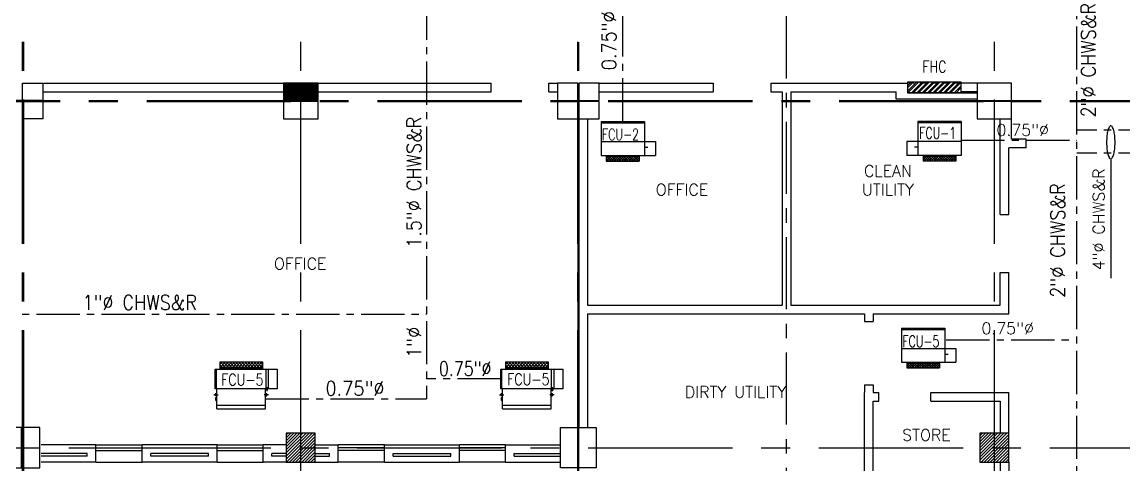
# Model space of a CAD drawing. Extents: x 417866242 to 417866633, y 43498034 to 43498122.
# Drawn here: x 417866600.16 to 417866619.25, y 43498061.74 to 43498069.42 of the extents above; entities that cross this region are included whole.
import ezdxf
from ezdxf.enums import TextEntityAlignment as Align

# ---------------------------------------------------------------- set-up
doc = ezdxf.new("R2010")
doc.units = 0
doc.header["$MEASUREMENT"] = 0
for name, pattern in [('CENTER', [2, 1.25, -0.25, 0.25, -0.25]), ('CENTER2', [1.125, 0.75, -0.125, 0.125, -0.125]), ('CENTERX2', [4, 2.5, -0.5, 0.5, -0.5]), ('HIDDEN', [0.375, 0.25, -0.125])]:
    doc.linetypes.add(name, pattern=pattern)
doc.layers.get('0').update_dxf_attribs({"linetype": 'CONTINUOUS'})
for name, color, linetype in [('AC-CH', 6, 'CENTER2'), ('AC-CHT', 2, 'CONTINUOUS'), ('AXES', 11, 'CENTERX2'), ('AXES1', 11, 'CENTER'), ('COL', 11, 'CONTINUOUS'), ('EJ', 11, 'CONTINUOUS'), ('FCU', 6, 'CONTINUOUS'), ('FHC', 11, 'CONTINUOUS'), ('HAT', 11, 'CONTINUOUS'), ('INSUL', 11, 'CONTINUOUS'), ('RM-NAME', 11, 'CONTINUOUS'), ('ROOF', 11, 'CONTINUOUS'), ('TEXTN', 2, 'CONTINUOUS'), ('WALL', 11, 'CONTINUOUS'), ('WIN', 11, 'CONTINUOUS')]:
    doc.layers.add(name, color=color, linetype=linetype)
doc.styles.add('KHRS2', font='ROMANS.shx', dxfattribs={"height": 200})
doc.styles.add('ROMANS', font='ROMANS.shx', dxfattribs={"width": 0.6})

# ---------------------------------------------------------------- blocks, each defined once
blk = doc.blocks.new('C5')
at = {"layer": 'HAT', "linetype": 'ByBlock'}
h = blk.add_hatch(dxfattribs=at)
h.set_pattern_fill('ANSI31', color=256, scale=300, style=0)
h.set_pattern_definition([(45, (-223356.1822811712, -51411.00533739349), (-26.51650429449553, 26.51650429449553), [])])
h.paths.add_polyline_path([(300.0000000001455, 300.0000000000218), (0, 300.0000000000146), (0, 1.455191522836685e-11), (300.0000000001164, 3.637978807091713e-11)])
h.paths.add_polyline_path([(599.9999999999709, 300.0000000000073), (300.0000000001455, 300.0000000000073), (300.0000000000873, 4.365574568510056e-11), (600, 6.548361852765083e-11)])
at = {"layer": 'COL'}
blk.add_lwpolyline([(600, 300.0000000000509), (0, 300.0000000000218), (0, 2.91038304567337e-11), (600, 5.820766091346741e-11)], close=True, dxfattribs=at)
blk = doc.blocks.new('C11')
at = {"layer": 'HAT'}
h = blk.add_hatch(dxfattribs=at)
h.set_pattern_fill('ANSI31', color=256, scale=300, style=0)
h.set_pattern_definition([(45, (-248556.1822811713, -75061.0053373936), (-26.51650429449553, 26.51650429449553), [])])
h.paths.add_polyline_path([(300.0000000000291, 700), (-2.91038304567337e-11, 700), (0, 349.9999999998981), (300.0000000000291, 349.9999999998981)])
h.paths.add_polyline_path([(300, 349.9999999998981), (-2.91038304567337e-11, 349.9999999998981), (-2.91038304567337e-11, 0), (300.0000000000291, 0)])
at = {"layer": 'COL'}
blk.add_lwpolyline([(300.0000000000291, 700), (299.9999999999709, 0), (0, 0), (0, 700)], close=True, dxfattribs=at)
blk = doc.blocks.new('C11D')
at = {"layer": 'COL', "linetype": 'ByBlock'}
for p in [(-320.0000000003783, 0), (0, 0)]:
    blk.add_blockref('C11', p, dxfattribs=at)
blk = doc.blocks.new('C7')
at = {"layer": 'HAT'}
h = blk.add_hatch(dxfattribs=at)
h.set_pattern_fill('ANSI31', color=256, scale=300, style=0)
h.set_pattern_definition([(45, (-248876.1822811714, -51411.00533739352), (-26.51650429449553, 26.51650429449553), [])])
h.paths.add_polyline_path([(350.0000000000291, 299.9999999999709), (250.0000000001455, 299.9999999999709), (-5.820766091346741e-11, 300), (0, 0), (350, -7.275957614183426e-12)])
at = {"layer": 'COL'}
blk.add_lwpolyline([(-2.91038304567337e-11, 300), (-5.820766091346741e-11, 0), (350, 0), (350.0000000000291, 300)], close=True, dxfattribs=at)
blk = doc.blocks.new('COL50')
at = {"layer": 'COL'}
blk.add_lwpolyline([(-249.9999999999709, 250), (-249.9999999999418, -250), (250, -250), (249.9999999999709, 250)], close=True, dxfattribs=at)
blk = doc.blocks.new('*X39')
at = {"color": 0}
for p, q in [((73379.22208648534, 139882.6148570801), (73846.34120321687, 140349.7339738117)), ((73379.22208648533, 139935.6478656691), (73793.30819462788, 140349.7339738117)), ((73379.22208648533, 139988.6808742581), (73740.2751860389, 140349.7339738117)), ((73379.22208648533, 140041.7138828471), (73687.2421774499, 140349.7339738117)), ((73379.22208648533, 140094.7468914361), (73634.2091688609, 140349.7339738117)), ((73379.22208648533, 140147.7799000251), (73581.17616027192, 140349.7339738117)), ((73379.22208648532, 140200.8129086141), (73528.14315168293, 140349.7339738117)), ((73379.22208648532, 140253.8459172031), (73475.11014309393, 140349.7339738117)), ((73379.22208648532, 140306.878925792), (73422.07713450494, 140349.7339738117)), ((73399.37421180587, 139849.7339738117), (73879.22208648526, 140329.581848491)), ((73452.40722039486, 139849.7339738117), (73879.22208648526, 140276.5488399021)), ((73505.44022898385, 139849.7339738117), (73879.22208648526, 140223.5158313131)), ((73558.47323757283, 139849.7339738117), (73879.22208648526, 140170.4828227241)), ((73611.50624616184, 139849.7339738117), (73879.22208648527, 140117.4498141351)), ((73664.53925475082, 139849.7339738117), (73879.22208648527, 140064.4168055461)), ((73717.57226333981, 139849.7339738117), (73879.22208648527, 140011.3837969571)), ((73770.6052719288, 139849.7339738117), (73879.22208648527, 139958.3507883681)), ((73823.6382805178, 139849.7339738117), (73879.22208648527, 139905.3177797791)), ((73876.67128910679, 139849.7339738117), (73879.22208648529, 139852.2847711902))]:
    blk.add_line(p, q, dxfattribs=at)
blk = doc.blocks.new('*X38')
at = {"color": 0}
for p, q in [((61359.22208648539, 139901.1078067812), (61807.8482535159, 140349.7339738117)), ((61359.22208648539, 139954.1408153701), (61754.81524492691, 140349.7339738117)), ((61359.22208648538, 140007.1738239591), (61701.78223633792, 140349.7339738117)), ((61359.22208648538, 140060.2068325481), (61648.74922774893, 140349.7339738117)), ((61359.22208648537, 140113.2398411371), (61595.71621915993, 140349.7339738117)), ((61359.22208648537, 140166.2728497261), (61542.68321057095, 140349.7339738117)), ((61359.22208648537, 140219.3058583151), (61489.65020198195, 140349.7339738117)), ((61359.22208648537, 140272.3388669041), (61436.61719339297, 140349.7339738117)), ((61359.22208648537, 140325.3718754931), (61383.58418480397, 140349.7339738117)), ((61360.88126210489, 139849.7339738117), (61859.2220864853, 140348.0747981921)), ((61413.91427069389, 139849.7339738117), (61859.22208648531, 140295.0417896031)), ((61466.94727928287, 139849.7339738117), (61859.22208648531, 140242.0087810141)), ((61519.98028787187, 139849.7339738117), (61859.22208648532, 140188.9757724251)), ((61573.01329646086, 139849.7339738117), (61859.22208648532, 140135.9427638361)), ((61626.04630504985, 139849.7339738117), (61859.22208648532, 140082.9097552472)), ((61679.07931363884, 139849.7339738117), (61859.22208648532, 140029.8767466581)), ((61732.11232222783, 139849.7339738117), (61859.22208648532, 139976.8437380692)), ((61785.14533081682, 139849.7339738117), (61859.22208648533, 139923.8107294802)), ((61838.17833940581, 139849.7339738117), (61859.22208648533, 139870.7777208912))]:
    blk.add_line(p, q, dxfattribs=at)
blk = doc.blocks.new('RM1')
at = {"layer": 'RM-NAME', "style": 'ROMANS'}
for tag, p in [('ROOMNAME1', (0, 323.8095238059759)), ('ROOMNAME2', (0, 0))]:
    blk.add_attdef(tag, text='', height=200, dxfattribs=at).set_placement(p, align=Align.MIDDLE)
blk = doc.blocks.new('*X98')
at = {"color": 0}
for p, q in [((23911.7016311791, -1650.208508714593), (23965.97302511345, -1595.937114780238)), ((23911.7016311791, -1597.1755001256), (23912.94001652446, -1595.937114780238)), ((23969.80072215648, -1695.937114780238), (23911.7016311791, -1637.838023802854)), ((23919.00603370244, -1695.937114780238), (24019.00603370244, -1595.937114780238)), ((24022.83373074547, -1695.937114780238), (23922.83373074547, -1595.937114780238)), ((23972.03904229144, -1695.937114780238), (24072.03904229143, -1595.937114780238)), ((24075.86673933447, -1695.937114780238), (23975.86673933446, -1595.937114780238)), ((24025.07205088043, -1695.937114780238), (24125.07205088042, -1595.937114780238)), ((24128.89974792346, -1695.937114780238), (24028.89974792345, -1595.937114780238)), ((24078.10505946942, -1695.937114780238), (24178.10505946941, -1595.937114780238)), ((24181.93275651245, -1695.937114780238), (24081.93275651244, -1595.937114780238)), ((24131.13806805841, -1695.937114780238), (24231.13806805841, -1595.937114780238)), ((24234.96576510144, -1695.937114780238), (24134.96576510143, -1595.937114780238)), ((24184.1710766474, -1695.937114780238), (24284.1710766474, -1595.937114780238)), ((24287.99877369043, -1695.937114780238), (24187.99877369043, -1595.937114780238)), ((24237.20408523639, -1695.937114780238), (24337.20408523639, -1595.937114780238)), ((24341.03178227942, -1695.937114780238), (24241.03178227942, -1595.937114780238)), ((24290.23709382538, -1695.937114780238), (24390.23709382538, -1595.937114780238)), ((24394.06479086841, -1695.937114780238), (24294.06479086841, -1595.937114780238)), ((24343.27010241437, -1695.937114780238), (24443.27010241437, -1595.937114780238)), ((24447.0977994574, -1695.937114780238), (24347.0977994574, -1595.937114780238)), ((24396.30311100336, -1695.937114780238), (24496.30311100336, -1595.937114780238)), ((24500.13080804639, -1695.937114780238), (24400.13080804639, -1595.937114780238)), ((24449.33611959235, -1695.937114780238), (24549.33611959235, -1595.937114780238)), ((24553.16381663538, -1695.937114780238), (24453.16381663538, -1595.937114780238)), ((24502.36912818134, -1695.937114780238), (24602.36912818134, -1595.937114780238)), ((24606.19682522438, -1695.937114780238), (24506.19682522438, -1595.937114780238)), ((24555.40213677034, -1695.937114780238), (24623.7016311791, -1627.637620371471)), ((24623.7016311791, -1660.408912145975), (24559.22983381337, -1595.937114780238)), ((24623.7016311791, -1607.375903556984), (24612.26284240236, -1595.937114780238)), ((23916.76771356749, -1695.937114780238), (23911.7016311791, -1690.871032391843)), ((24608.43514535933, -1695.937114780238), (24623.7016311791, -1680.670628960463))]:
    blk.add_line(p, q, dxfattribs=at)
blk = doc.blocks.new('*X103')
at = {"color": 0}
for p, q in [((16890.47746209932, -2466.570672882412), (16943.4517006644, -2413.596434317336)), ((16890.47746209932, -2519.603681471403), (16990.47746209933, -2419.603681471401)), ((16990.47746209933, -2565.49912589376), (16890.47746209932, -2465.499125893757)), ((16890.47746209932, -2572.636690060394), (16990.47746209933, -2472.636690060392)), ((16990.47746209933, -2512.466117304769), (16891.6077791119, -2413.596434317336)), ((16990.47746209933, -2459.433108715778), (16944.64078770089, -2413.596434317336)), ((16990.47746209933, -2618.532134482751), (16890.47746209932, -2518.532134482748)), ((16890.47746209932, -2625.669698649385), (16990.47746209933, -2525.669698649383)), ((16990.47746209933, -2671.565143071742), (16890.47746209932, -2571.565143071739)), ((16890.47746209932, -2678.702707238376), (16990.47746209933, -2578.702707238374)), ((16990.47746209933, -2724.598151660733), (16890.47746209932, -2624.59815166073)), ((16890.47746209932, -2731.735715827367), (16990.47746209933, -2631.735715827365)), ((16990.47746209933, -2777.631160249724), (16890.47746209932, -2677.631160249721)), ((16890.47746209932, -2784.768724416358), (16990.47746209933, -2684.768724416357)), ((16990.47746209933, -2830.664168838715), (16890.47746209932, -2730.664168838713)), ((16890.47746209932, -2837.801733005349), (16990.47746209933, -2737.801733005348)), ((16990.47746209933, -2883.697177427706), (16890.47746209932, -2783.697177427704)), ((16890.47746209932, -2890.83474159434), (16990.47746209933, -2790.834741594339)), ((16990.47746209933, -2936.730186016697), (16890.47746209932, -2836.730186016694)), ((16890.47746209932, -2943.867750183331), (16990.47746209933, -2843.86775018333)), ((16990.47746209933, -2989.763194605689), (16890.47746209932, -2889.763194605686)), ((16890.47746209932, -2996.900758772323), (16990.47746209933, -2896.900758772321)), ((16990.47746209933, -3042.796203194679), (16890.47746209932, -2942.796203194677)), ((16890.47746209932, -3049.933767361314), (16990.47746209933, -2949.933767361312)), ((16990.47746209933, -3095.82921178367), (16890.47746209932, -2995.829211783668)), ((16890.47746209932, -3102.966775950305), (16990.47746209933, -3002.966775950303)), ((16990.47746209933, -3148.862220372662), (16890.47746209932, -3048.862220372659)), ((16943.52866745501, -3154.946434317336), (16890.47746209932, -3101.89522896165)), ((16891.53081232129, -3154.946434317336), (16990.47746209933, -3055.999784539294)), ((16944.56382091028, -3154.946434317336), (16990.47746209933, -3109.032793128285))]:
    blk.add_line(p, q, dxfattribs=at)

msp = doc.modelspace()

# ---------------------------------------------------------------- hatches: boundary and pattern name
at = {"layer": 'FHC', "linetype": 'ByBlock', "ltscale": 0.3}
h = msp.add_hatch(dxfattribs=at)
h.set_pattern_fill('ANSI32', color=11, scale=0.175, style=0)
h.set_pattern_definition([(45, (417866383.3094155, 43498037.14096707), (-0.04640388251536718, 0.04640388251536719), []), (45, (417866383.3403515, 43498037.14096707), (-0.04640388251536718, 0.04640388251536719), [])])
h.paths.add_polyline_path([(417866616.4255978, 43498068.19197241), (417866616.4255978, 43498068.38197241), (417866615.5055978, 43498068.38197241), (417866615.5055978, 43498068.19197241)])
h.paths.add_polyline_path([(417866615.2929892, 43498067.77084868), (417866615.2929892, 43498068.19168202), (417866615.5554892, 43498068.19168202), (417866615.5554892, 43498067.77084868)], flags=9)

# ---------------------------------------------------------------- linework, layer by layer
at = {"layer": 'AC-CH'}
for p, q in [((417866618.434942, 43498050.59178848), (417866618.4349419, 43498089.12215635)), ((417866607.1638953, 43498069.85691232), (417866607.1638954, 43498062.88434921)), ((417866610.5654986, 43498067.69452969), (417866610.5654986, 43498069.85691232)), ((417866619.9055898, 43498067.54477271), (417866618.4349419, 43498067.54477271)), ((417866616.4316971, 43498067.36969823), (417866618.434942, 43498067.36969823)), ((417866619.9055898, 43498067.1447719), (417866618.4349419, 43498067.1447719)), ((417866594.7811775, 43498064.35430235), (417866607.1638953, 43498064.35430246)), ((417866616.1712303, 43498063.90599338), (417866618.434942, 43498063.90599338)), ((417866608.4524423, 43498063.22883672), (417866607.1638953, 43498063.22883672)), ((417866604.3763703, 43498062.88434921), (417866607.1638954, 43498062.88434921))]:
    msp.add_line(p, q, dxfattribs=at)
at = {"layer": 'AC-CHT', "color": 4}
msp.add_line((417866619.0238587, 43498067.0427414), (417866619.0238587, 43498064.97320291), dxfattribs=at)
for centre, major_axis, ratio, start_param, end_param in [((417866619.0238587, 43498067.59546562), (-0.01749085619657784, 0.01749085619657785), 0.999998076542906, -0.7853991251269202, 0.2363775211434631), ((417866619.0238587, 43498067.59546562), (-0.01749089187445114, 0.01749089187445114), 0.9999966717971333, 4.476012911826856, 5.497785479677935), ((417866620.0889532, 43498067.33147149), (-0.006733930165829754, 1.138252885172876), 0.9999855626919835, 1.460303464358896, 1.564880458293472), ((417866619.5578196, 43498067.38722003), (0.427243558449059, 0.427243558449059), 0.999996725601571, 2.108017664108095, 2.251614407838678), ((417866619.2273974, 43498067.47094877), (0.1862126084591532, 0.1862126084591532), 0.9999917877251987, 1.807170969675944, 2.108015469332184), ((417866618.8203199, 43498067.47094877), (-0.1862116443181041, 0.1862116443181041), 0.9999960381329407, 4.175167950618168, 4.47601342687975), ((417866618.4898977, 43498067.38722003), (0.4272395311306226, 0.4272395311306226), 0.9999967550013819, 5.602364047770707, 5.745961127754948), ((417866617.9587641, 43498067.33147149), (0.006733930163561136, 1.138252885172895), 0.9999855626919788, -1.564880458295465, -1.46030346436089), ((417866620.0889532, 43498067.33147149), (0.006733930163561136, 1.138252885172895), 0.9999855626919788, 1.576712195294327, 1.681289189228904), ((417866617.9587641, 43498067.33147149), (-0.006733930165829754, 1.138252885172876), 0.9999855626919835, 4.60189611794869, 4.706473111883265), ((417866619.5578196, 43498067.27572296), (-0.4272410011265426, 0.4272410011265426), 0.9999994599353966, 0.8899769123097592, 1.033573810876265), ((417866619.2273974, 43498067.19199421), (-0.1862125591969187, 0.1862125591969187), 0.9999919880872453, 1.033577096165433, 1.334421614163232), ((417866619.0238587, 43498067.06747736), (0.01749085301345869, 0.01749085301345868), 0.9999990140379015, 2.905215345886445, 3.926991309968534), ((417866619.0238587, 43498067.06747736), (0.01749084641968044, 0.01749084641968044), 0.9999981439402622, 3.926991745017971, 4.948764126622044), ((417866618.8203199, 43498067.19199421), (-0.1862108097313407, 0.1862108097313407), 0.9999997717987977, 3.377969209314543, 3.678815497405187), ((417866618.4898977, 43498067.27572296), (0.4272434244646614, 0.4272434244646613), 0.9999969702068462, 5.249610401660494, 5.393207154572584)]:
    msp.add_ellipse(centre, major_axis=major_axis, ratio=ratio, start_param=start_param, end_param=end_param, dxfattribs=at)
at = {"layer": 'AXES'}
for p, q in [((417866604.9855978, 43498033.57267877), (417866604.9855978, 43498110.38535389)), ((417866617.0055978, 43498033.57267877), (417866617.0055978, 43498110.38535389)), ((417866600.1655978, 43498033.57267877), (417866600.1655978, 43498110.0353539)), ((417866600.1855978, 43498033.57267877), (417866600.1855978, 43498110.0353539)), ((417866609.7855978, 43498033.57267877), (417866609.7855978, 43498110.0353539)), ((417866609.8055978, 43498033.5706288), (417866609.8055978, 43498110.03330392)), ((417866558.3155978, 43498068.05697241), (417866626.0055978, 43498068.05697241)), ((417866558.3155978, 43498068.03697241), (417866626.0055978, 43498068.03697241)), ((417866557.9655978, 43498062.03697241), (417866626.0055978, 43498062.03697241))]:
    msp.add_line(p, q, dxfattribs=at)
at = {"layer": 'AXES1'}
msp.add_line((417866613.4055978, 43498040.43697241), (417866613.4055978, 43498099.25697241), dxfattribs=at)
at = {"layer": 'EJ'}
msp.add_line((417866609.7855978, 43498067.78697241), (417866609.7855978, 43498062.38697241), dxfattribs=at)
at = {"layer": 'FCU', "color": 6}
for p, q in [((417866610.1894986, 43498067.69452969), (417866610.9414986, 43498067.69452969)), ((417866610.1894986, 43498067.69452969), (417866610.1894986, 43498067.10492969)), ((417866610.9414986, 43498067.69452969), (417866610.9414986, 43498067.10492969)), ((417866616.4316971, 43498067.69452969), (417866615.679697, 43498067.69452969)), ((417866615.679697, 43498067.69452969), (417866615.679697, 43498067.10492969)), ((417866616.4316971, 43498067.69452969), (417866616.4316971, 43498067.10492969)), ((417866610.1894986, 43498067.34492969), (417866610.9414986, 43498067.34492969)), ((417866616.4316971, 43498067.34492969), (417866615.679697, 43498067.34492969)), ((417866610.1894986, 43498067.10492969), (417866610.9414986, 43498067.10492969)), ((417866616.4316971, 43498067.10492969), (417866615.679697, 43498067.10492969)), ((417866615.3955963, 43498064.10882579), (417866615.3955963, 43498063.51922578)), ((417866615.3955963, 43498064.10882579), (417866616.1475963, 43498064.10882579)), ((417866616.1475963, 43498064.10882579), (417866616.1475963, 43498063.51922578)), ((417866615.3955963, 43498063.75922579), (417866616.1475963, 43498063.75922579)), ((417866615.3955963, 43498063.51922578), (417866616.1475963, 43498063.51922578)), ((417866603.5032953, 43498063.05738672), (417866603.5032953, 43498063.40028672)), ((417866603.5032953, 43498063.40028672), (417866604.4232203, 43498063.40028672)), ((417866604.4232203, 43498063.40028672), (417866604.4232203, 43498063.05738672)), ((417866608.4524423, 43498063.40028672), (417866609.3723674, 43498063.40028672)), ((417866608.4524423, 43498063.05738672), (417866608.4524423, 43498063.40028672)), ((417866609.3723674, 43498063.40028672), (417866609.3723674, 43498063.05738672)), ((417866604.4232203, 43498063.05738672), (417866603.5032953, 43498063.05738672)), ((417866603.5318704, 43498062.71131171), (417866603.5318704, 43498063.05738672)), ((417866604.3763703, 43498062.71131171), (417866604.3763703, 43498063.05738672)), ((417866609.3723674, 43498063.05738672), (417866608.4524423, 43498063.05738672)), ((417866608.4810174, 43498062.71131171), (417866608.4810174, 43498063.05738672)), ((417866609.3255174, 43498062.71131171), (417866609.3255174, 43498063.05738672)), ((417866603.5318704, 43498062.71131171), (417866604.3763703, 43498062.71131171)), ((417866608.4810174, 43498062.71131171), (417866609.3255174, 43498062.71131171))]:
    msp.add_line(p, q, dxfattribs=at)
at = {"layer": 'FCU', "color": 3}
for p, q in [((417866610.1894986, 43498067.66892969), (417866610.9414986, 43498067.66892969)), ((417866616.4316971, 43498067.66892969), (417866615.679697, 43498067.66892969)), ((417866610.9414986, 43498067.34492969), (417866611.1318986, 43498067.34492969)), ((417866610.9414986, 43498067.2449158), (417866611.0001777, 43498067.2449158)), ((417866611.1318986, 43498067.34492969), (417866611.1318986, 43498067.10492969)), ((417866615.4892971, 43498067.34492969), (417866615.4892971, 43498067.10492969)), ((417866615.679697, 43498067.34492969), (417866615.4892971, 43498067.34492969)), ((417866615.679697, 43498067.2449158), (417866615.6210179, 43498067.2449158)), ((417866610.2806986, 43498067.10492969), (417866610.2806986, 43498067.00492969)), ((417866610.2806986, 43498067.08492969), (417866610.8502986, 43498067.08492969)), ((417866610.8502986, 43498067.10492969), (417866610.8502986, 43498067.00492969)), ((417866610.9414986, 43498067.10492969), (417866611.1318986, 43498067.10492969)), ((417866615.679697, 43498067.10492969), (417866615.4892971, 43498067.10492969)), ((417866615.7708971, 43498067.10492969), (417866615.7708971, 43498067.00492969)), ((417866616.3404971, 43498067.08492969), (417866615.7708971, 43498067.08492969)), ((417866616.3404971, 43498067.10492969), (417866616.3404971, 43498067.00492969)), ((417866610.2806986, 43498067.00492969), (417866610.8502986, 43498067.00492969)), ((417866616.3404971, 43498067.00492969), (417866615.7708971, 43498067.00492969)), ((417866615.3955963, 43498064.08322579), (417866616.1475963, 43498064.08322579)), ((417866616.1475963, 43498063.75922579), (417866616.3379963, 43498063.75922579)), ((417866616.1475963, 43498063.6592119), (417866616.2062754, 43498063.6592119)), ((417866616.3379963, 43498063.75922579), (417866616.3379963, 43498063.51922578)), ((417866603.5834453, 43498063.52251171), (417866604.3247954, 43498063.52251171)), ((417866603.5834453, 43498063.52251171), (417866603.5834453, 43498063.40028672)), ((417866603.5834453, 43498063.42251172), (417866604.3247954, 43498063.42251172)), ((417866604.3247954, 43498063.52251171), (417866604.3247954, 43498063.40028672)), ((417866608.5325924, 43498063.52251171), (417866608.5325924, 43498063.40028672)), ((417866608.5325924, 43498063.52251171), (417866609.2739424, 43498063.52251171)), ((417866608.5325924, 43498063.42251172), (417866609.2739424, 43498063.42251172)), ((417866609.2739424, 43498063.52251171), (417866609.2739424, 43498063.40028672)), ((417866615.4867963, 43498063.51922578), (417866615.4867963, 43498063.41922578)), ((417866615.4867963, 43498063.49922579), (417866616.0563963, 43498063.49922579)), ((417866615.4867963, 43498063.41922578), (417866616.0563963, 43498063.41922578)), ((417866616.0563963, 43498063.51922578), (417866616.0563963, 43498063.41922578)), ((417866616.1475963, 43498063.51922578), (417866616.3379963, 43498063.51922578)), ((417866603.5237025, 43498063.05738672), (417866603.5237025, 43498063.40028672)), ((417866604.3845382, 43498063.05738672), (417866604.3845382, 43498063.40028672)), ((417866604.4232203, 43498063.40028672), (417866604.5756204, 43498063.40028672)), ((417866604.5756204, 43498063.40028672), (417866604.5756204, 43498063.05738672)), ((417866608.4728495, 43498063.05738672), (417866608.4728495, 43498063.40028672)), ((417866609.3336852, 43498063.05738672), (417866609.3336852, 43498063.40028672)), ((417866609.3723674, 43498063.40028672), (417866609.5247673, 43498063.40028672)), ((417866609.5247673, 43498063.40028672), (417866609.5247673, 43498063.05738672)), ((417866604.3917704, 43498063.03238671), (417866604.3917704, 43498063.05738672)), ((417866604.4017704, 43498063.01630572), (417866604.4017704, 43498063.08459444)), ((417866604.4117703, 43498063.03238671), (417866604.4117703, 43498063.05738672)), ((417866604.5756204, 43498063.05738672), (417866604.4232203, 43498063.05738672)), ((417866609.3409173, 43498063.03238671), (417866609.3409173, 43498063.05738672)), ((417866609.3509173, 43498063.01630572), (417866609.3509173, 43498063.08459444)), ((417866609.3609173, 43498063.03238671), (417866609.3609173, 43498063.05738672)), ((417866609.5247673, 43498063.05738672), (417866609.3723674, 43498063.05738672)), ((417866603.4819361, 43498062.95341171), (417866603.5546402, 43498062.95341171)), ((417866603.5018703, 43498062.94341172), (417866603.5018703, 43498062.96341172)), ((417866603.5018703, 43498062.96341172), (417866603.5318704, 43498062.96341172)), ((417866603.5018703, 43498062.94341172), (417866603.5318704, 43498062.94341172)), ((417866603.5168703, 43498062.93269075), (417866603.5168703, 43498062.98037062)), ((417866603.5168703, 43498062.90788172), (417866603.5318704, 43498062.90788172)), ((417866603.5168703, 43498062.85294743), (417866603.5168703, 43498062.90788172)), ((417866603.5168703, 43498062.85294743), (417866603.5318704, 43498062.85294743)), ((417866604.4263046, 43498062.95341171), (417866604.3536005, 43498062.95341171)), ((417866604.4063703, 43498062.96341172), (417866604.3763703, 43498062.96341172)), ((417866604.4063703, 43498062.94341172), (417866604.3763703, 43498062.94341172)), ((417866604.3913704, 43498062.92360888), (417866604.3913704, 43498062.98037062)), ((417866604.4117703, 43498063.03238671), (417866604.3917704, 43498063.03238671)), ((417866604.4063703, 43498062.94341172), (417866604.4063703, 43498062.96341172)), ((417866608.4310831, 43498062.95341171), (417866608.5037872, 43498062.95341171)), ((417866608.4510174, 43498062.96341172), (417866608.4810174, 43498062.96341172)), ((417866608.4510174, 43498062.94341172), (417866608.4510174, 43498062.96341172)), ((417866608.4510174, 43498062.94341172), (417866608.4810174, 43498062.94341172)), ((417866608.4660174, 43498062.93269075), (417866608.4660174, 43498062.98037062)), ((417866608.4660174, 43498062.85294743), (417866608.4660174, 43498062.90788172)), ((417866608.4660174, 43498062.90788172), (417866608.4810174, 43498062.90788172)), ((417866608.4660174, 43498062.85294743), (417866608.4810174, 43498062.85294743)), ((417866609.3754516, 43498062.95341171), (417866609.3027475, 43498062.95341171)), ((417866609.3555174, 43498062.96341172), (417866609.3255174, 43498062.96341172)), ((417866609.3555174, 43498062.94341172), (417866609.3255174, 43498062.94341172)), ((417866609.3405173, 43498062.92360888), (417866609.3405173, 43498062.98037062)), ((417866609.3609173, 43498063.03238671), (417866609.3409173, 43498063.03238671)), ((417866609.3555174, 43498062.94341172), (417866609.3555174, 43498062.96341172)), ((417866603.5318704, 43498062.77163672), (417866604.3763703, 43498062.77163672)), ((417866608.4810174, 43498062.77163672), (417866609.3255174, 43498062.77163672))]:
    msp.add_line(p, q, dxfattribs=at)
at = {"layer": 'FHC', "color": 250, "linetype": 'HIDDEN', "ltscale": 0.25}
msp.add_line((417866616.4158923, 43498068.35697241), (417866615.5212412, 43498068.35697241), dxfattribs=at)
at = {"layer": 'FHC', "linetype": 'ByBlock', "ltscale": 0.3}
msp.add_lwpolyline([(417866615.5055978, 43498068.38197241), (417866616.4255978, 43498068.38197241), (417866616.4255978, 43498068.19197241), (417866615.5055978, 43498068.19197241)], close=True, dxfattribs=at)
at = {"layer": 'INSUL'}
for p, q in [((417866601.2855978, 43498061.93697241), (417866600.4855978, 43498061.93697241)), ((417866601.2855978, 43498061.88697241), (417866601.2855978, 43498061.93697241)), ((417866603.3855978, 43498061.93697241), (417866602.3855978, 43498061.93697241)), ((417866602.3855978, 43498061.88697241), (417866602.3855978, 43498061.93697241)), ((417866603.3855978, 43498061.88697241), (417866603.3855978, 43498061.93697241)), ((417866604.7355978, 43498061.93697241), (417866604.4855978, 43498061.93697241)), ((417866604.4855978, 43498061.88697241), (417866604.4855978, 43498061.93697241)), ((417866605.2355978, 43498061.93697241), (417866605.4855978, 43498061.93697241)), ((417866605.4855978, 43498061.88697241), (417866605.4855978, 43498061.93697241)), ((417866606.5855978, 43498061.88697241), (417866606.5855978, 43498061.93697241)), ((417866606.5855978, 43498061.93697241), (417866607.5855978, 43498061.93697241)), ((417866607.5855978, 43498061.88697241), (417866607.5855978, 43498061.93697241)), ((417866608.6855978, 43498061.88697241), (417866608.6855978, 43498061.93697241)), ((417866608.6855978, 43498061.93697241), (417866609.4855978, 43498061.93697241)), ((417866601.2855978, 43498061.88697241), (417866600.4855978, 43498061.88697241)), ((417866603.3855978, 43498061.88697241), (417866602.3855978, 43498061.88697241)), ((417866604.7355978, 43498061.88697241), (417866604.4855978, 43498061.88697241)), ((417866605.2355978, 43498061.88697241), (417866605.4855978, 43498061.88697241)), ((417866606.5855978, 43498061.88697241), (417866607.5855978, 43498061.88697241)), ((417866608.6855978, 43498061.88697241), (417866609.4855978, 43498061.88697241))]:
    msp.add_line(p, q, dxfattribs=at)
at = {"layer": 'ROOF'}
for p, q in [((417866600.269868, 43498068.05697241), (417866567.619868, 43498068.05697241)), ((417866600.269868, 43498068.03697241), (417866567.619868, 43498068.03697241))]:
    msp.add_line(p, q, dxfattribs=at)
at = {"layer": 'WALL'}
for p, q in [((417866600.5355978, 43498068.35697241), (417866604.6879276, 43498068.35697241)), ((417866600.5355978, 43498068.20697241), (417866604.6879276, 43498068.20697241)), ((417866605.2879276, 43498068.35697241), (417866608.2856075, 43498068.35697241)), ((417866605.2879276, 43498068.20697241), (417866608.2856075, 43498068.20697241)), ((417866608.2856075, 43498068.20696744), (417866608.2856075, 43498068.35697241)), ((417866609.2856065, 43498068.20697241), (417866609.2856075, 43498068.35697241)), ((417866609.2856065, 43498068.20697241), (417866609.4355978, 43498068.20697241)), ((417866609.2856075, 43498068.35697241), (417866609.4355978, 43498068.35697241)), ((417866610.1555978, 43498068.35697241), (417866612.1305978, 43498068.35697241)), ((417866610.1555978, 43498068.20697241), (417866612.1305978, 43498068.20697241)), ((417866612.1305978, 43498068.35697241), (417866612.1305978, 43498068.20697241)), ((417866613.1305978, 43498068.35697241), (417866613.1305978, 43498068.20697241)), ((417866613.1305978, 43498068.35697241), (417866615.5055978, 43498068.35697241)), ((417866613.1305978, 43498068.20697241), (417866613.3305978, 43498068.20697241)), ((417866613.3305978, 43498068.20697241), (417866613.3305978, 43498064.50697241)), ((417866613.4805978, 43498068.20697241), (417866615.3055978, 43498068.20697241)), ((417866613.4805978, 43498068.20697241), (417866613.4805978, 43498064.50697241)), ((417866609.8055978, 43498067.73697241), (417866609.8055978, 43498062.38697241)), ((417866609.9555978, 43498067.73697241), (417866609.9555978, 43498064.50697241)), ((417866617.1055978, 43498066.07697241), (417866617.1055978, 43498067.73697241)), ((417866617.3055978, 43498067.38697241), (417866617.3055978, 43498067.73697241)), ((417866617.2555978, 43498066.07697241), (417866617.2555978, 43498067.23697241)), ((417866617.5555978, 43498067.23697241), (417866617.2555978, 43498067.23697241)), ((417866617.5555978, 43498067.38697241), (417866617.3055978, 43498067.38697241)), ((417866617.5555978, 43498067.23697241), (417866617.5555978, 43498067.38697241)), ((417866617.1055978, 43498066.07697241), (417866617.2555978, 43498066.07697241)), ((417866617.1055978, 43498064.50697241), (417866617.1055978, 43498065.07697241)), ((417866617.1055978, 43498065.07697241), (417866617.2555978, 43498065.07697241)), ((417866617.2555978, 43498064.35697241), (417866617.2555978, 43498065.07697241)), ((417866609.9555978, 43498064.50697241), (417866613.3305978, 43498064.50697241)), ((417866613.4805978, 43498064.50697241), (417866617.1055978, 43498064.50697241)), ((417866609.9555978, 43498064.35697241), (417866614.7555978, 43498064.35697241)), ((417866609.9555978, 43498064.35697241), (417866609.9555978, 43498062.38697241)), ((417866614.7555978, 43498064.22447241), (417866614.9055978, 43498064.22447241)), ((417866614.9055978, 43498064.35697241), (417866617.2555978, 43498064.35697241)), ((417866614.7555978, 43498063.12447241), (417866614.9055978, 43498063.12447241)), ((417866614.9055978, 43498062.99197241), (417866615.0055978, 43498062.99197241)), ((417866615.0055978, 43498062.84197241), (417866615.0055978, 43498062.99197241)), ((417866615.9055978, 43498062.84197241), (417866615.9055978, 43498062.99197241)), ((417866615.9055978, 43498062.99197241), (417866617.2555978, 43498062.99197241)), ((417866617.2555978, 43498062.28697241), (417866617.2555978, 43498062.99197241)), ((417866614.9055978, 43498062.84197241), (417866615.0055978, 43498062.84197241)), ((417866615.9055978, 43498062.84197241), (417866617.1055978, 43498062.84197241)), ((417866617.1055978, 43498062.84197241), (417866617.1055978, 43498062.28697241)), ((417866601.4355978, 43498062.08697242), (417866600.4855978, 43498062.08697242)), ((417866601.4355978, 43498061.78697241), (417866601.4355978, 43498062.08697242)), ((417866603.5355978, 43498062.08697242), (417866602.2355978, 43498062.08697242)), ((417866602.2355978, 43498061.78697241), (417866602.2355978, 43498062.08697242)), ((417866603.5355978, 43498061.78697241), (417866603.5355978, 43498062.08697242)), ((417866604.7355978, 43498062.08697242), (417866604.3355978, 43498062.08697242)), ((417866604.3355978, 43498061.78697241), (417866604.3355978, 43498062.08697242)), ((417866605.2355978, 43498062.08697242), (417866605.6355978, 43498062.08697242)), ((417866605.6355978, 43498061.78697241), (417866605.6355978, 43498062.08697242)), ((417866606.4355978, 43498061.78697241), (417866606.4355978, 43498062.08697242)), ((417866606.4355978, 43498062.08697242), (417866607.7355978, 43498062.08697242)), ((417866607.7355978, 43498061.78697241), (417866607.7355978, 43498062.08697242)), ((417866608.5355978, 43498061.78697241), (417866608.5355978, 43498062.08697242)), ((417866608.5355978, 43498062.08697242), (417866609.4855978, 43498062.08697242)), ((417866601.4355978, 43498061.78697241), (417866600.4855978, 43498061.78697241)), ((417866603.5355978, 43498061.78697241), (417866602.2355978, 43498061.78697241)), ((417866604.7355978, 43498061.78697241), (417866604.3355978, 43498061.78697241)), ((417866605.2355978, 43498061.78697241), (417866605.6355978, 43498061.78697241)), ((417866606.4355978, 43498061.78697241), (417866607.7355978, 43498061.78697241)), ((417866608.5355978, 43498061.78697241), (417866609.4855978, 43498061.78697241)), ((417866617.1055978, 43498061.78697241), (417866617.1055978, 43498061.04197241)), ((417866617.2555978, 43498061.78697241), (417866617.2555978, 43498060.89197242))]:
    msp.add_line(p, q, dxfattribs=at)
at = {"layer": 'WALL', "linetype": 'ByBlock'}
for p, q in [((417866615.3055978, 43498068.08197241), (417866615.3055978, 43498068.20697241)), ((417866615.5055978, 43498068.18197241), (417866615.5055978, 43498068.35697241)), ((417866616.7055978, 43498068.35697241), (417866616.4255978, 43498068.35697241)), ((417866616.7055978, 43498068.20697241), (417866616.4255978, 43498068.20697241)), ((417866616.7055978, 43498068.08197241), (417866615.3055978, 43498068.08197241)), ((417866616.7055978, 43498068.18197241), (417866615.5055978, 43498068.18197241)), ((417866614.7555978, 43498064.35697241), (417866614.7555978, 43498064.22447241)), ((417866614.9055978, 43498064.35697241), (417866614.9055978, 43498064.22447241)), ((417866614.7555978, 43498063.12447241), (417866614.7555978, 43498062.99197241)), ((417866614.9055978, 43498063.12447241), (417866614.9055978, 43498062.99197241)), ((417866614.7555978, 43498061.04197241), (417866614.7555978, 43498062.99197241)), ((417866614.9055978, 43498061.04197241), (417866614.9055978, 43498062.84197241))]:
    msp.add_line(p, q, dxfattribs=at)
at = {"layer": 'WIN'}
for p, q in [((417866601.4355978, 43498062.08697242), (417866602.2355978, 43498062.08697242)), ((417866603.5355978, 43498062.08697242), (417866604.3355978, 43498062.08697242)), ((417866606.4355978, 43498062.08697242), (417866605.6355978, 43498062.08697242)), ((417866608.5355978, 43498062.08697242), (417866607.7355978, 43498062.08697242)), ((417866601.4355978, 43498062.03697241), (417866602.2355978, 43498062.03697241)), ((417866601.4355978, 43498061.98697241), (417866602.2355978, 43498061.98697241)), ((417866603.5355978, 43498062.03697241), (417866604.3355978, 43498062.03697241)), ((417866603.5355978, 43498061.98697241), (417866604.3355978, 43498061.98697241)), ((417866606.4355978, 43498062.03697241), (417866605.6355978, 43498062.03697241)), ((417866606.4355978, 43498061.98697241), (417866605.6355978, 43498061.98697241)), ((417866608.5355978, 43498062.03697241), (417866607.7355978, 43498062.03697241)), ((417866608.5355978, 43498061.98697241), (417866607.7355978, 43498061.98697241)), ((417866601.4355978, 43498061.78697241), (417866602.2355978, 43498061.78697241)), ((417866603.5355978, 43498061.78697241), (417866604.3355978, 43498061.78697241)), ((417866606.4355978, 43498061.78697241), (417866605.6355978, 43498061.78697241)), ((417866608.5355978, 43498061.78697241), (417866607.7355978, 43498061.78697241))]:
    msp.add_line(p, q, dxfattribs=at)

# ---------------------------------------------------------------- block references
at = {"layer": 'COL', "linetype": 'ByBlock', "xscale": -0.0009999871253967285, "yscale": 0.001000002026557922, "zscale": 0.001}
for name, p in [('C7', (417866600.5155978, 43498068.05697241)), ('C7', (417866600.5155978, 43498067.73697241)), ('C11D', (417866600.1455978, 43498061.68697241))]:
    msp.add_blockref(name, p, dxfattribs=at)
at = {"layer": 'COL', "xscale": 0.0009999871253967285, "yscale": 0.001000002026557922, "zscale": 0.001}
for name, p in [('C5', (417866604.6879276, 43498068.05697241)), ('C7', (417866609.4355978, 43498068.05697241)), ('C7', (417866609.8055978, 43498068.05697241)), ('C5', (417866616.7055978, 43498068.05697241)), ('C5', (417866604.6879276, 43498067.73697241)), ('C7', (417866609.4355978, 43498067.73697241)), ('C7', (417866609.8055978, 43498067.73697241)), ('C5', (417866616.7055978, 43498067.73697241)), ('COL50', (417866604.9855978, 43498062.03697241)), ('C11D', (417866609.8055978, 43498061.68697241)), ('COL50', (417866617.0055978, 43498062.03697241))]:
    msp.add_blockref(name, p, dxfattribs=at)
at = {"layer": 'FCU', "color": 11, "yscale": 0.0007999986410140991, "zscale": 0.0008}
for p, xscale in [((417866591.1513373, 43498068.36167938), 0.000800013542175293), ((417866635.4698583, 43498068.36167938), -0.000800013542175293), ((417866596.3574349, 43498064.77597547), 0.000800013542175293)]:
    msp.add_blockref('*X98', p, dxfattribs=dict(at, xscale=xscale))
at = {"layer": 'FCU', "color": 11, "xscale": -0.001000002026557922, "yscale": 0.001000002026557922, "zscale": 0.001, "rotation": 270}
for p in [(417866606.7383918, 43498046.53203426), (417866611.6875388, 43498046.53203426)]:
    msp.add_blockref('*X103', p, dxfattribs=at)
at = {"layer": 'HAT', "xscale": 0.0009999871253967285, "yscale": 0.001000002026557922, "zscale": 0.001}
for name in ['*X38', '*X39']:
    msp.add_blockref(name, (417866543.3763757, 43497921.93723844), dxfattribs=at)
at = {"layer": 'RM-NAME'}
ref = msp.add_blockref('RM1', (417866615.1614482, 43498066.51147285), dxfattribs=dict(at, xscale=0.0009999871253967285, yscale=0.001000002026557922, zscale=0.001))
ref.add_attrib('ROOMNAME2', 'UTILITY', dxfattribs={"height": 0.2, "style": 'ROMANS'}).set_placement((417866615.1614482, 43498066.51147285), align=Align.MIDDLE)
ref.add_attrib('ROOMNAME1', 'CLEAN', dxfattribs={"height": 0.2, "style": 'ROMANS'}).set_placement((417866615.1614482, 43498066.83528238), align=Align.MIDDLE)
ref = msp.add_blockref('RM1', (417866615.1614482, 43498066.51147285), dxfattribs=dict(at, xscale=0.0009999871253967285, yscale=0.001000002026557922, zscale=0.001))
ref.add_attrib('ROOMNAME2', 'UTILITY', dxfattribs={"height": 0.2, "style": 'ROMANS'}).set_placement((417866615.1614482, 43498066.51147285), align=Align.MIDDLE)
ref.add_attrib('ROOMNAME1', 'CLEAN', dxfattribs={"height": 0.2, "style": 'ROMANS'}).set_placement((417866615.1614482, 43498066.83528238), align=Align.MIDDLE)
ref = msp.add_blockref('RM1', (417866611.5933788, 43498066.51066757), dxfattribs=dict(at, xscale=0.0009999871253967285, yscale=0.001000002026557922, zscale=0.001))
ref.add_attrib('ROOMNAME2', 'OFFICE', dxfattribs={"height": 0.2, "style": 'ROMANS'}).set_placement((417866611.5933788, 43498066.51066757), align=Align.MIDDLE)
ref = msp.add_blockref('RM1', (417866611.5933788, 43498066.51066757), dxfattribs=dict(at, xscale=0.0009999871253967285, yscale=0.001000002026557922, zscale=0.001))
ref.add_attrib('ROOMNAME2', 'OFFICE', dxfattribs={"height": 0.2, "style": 'ROMANS'}).set_placement((417866611.5933788, 43498066.51066757), align=Align.MIDDLE)
ref = msp.add_blockref('RM1', (417866604.9760373, 43498065.22557907), dxfattribs=dict(at, xscale=0.0009999871253967285, yscale=0.001000002026557922, zscale=0.001))
ref.add_attrib('ROOMNAME2', 'OFFICE', dxfattribs={"height": 0.2, "style": 'ROMANS'}).set_placement((417866604.9760373, 43498065.22557907), align=Align.MIDDLE)
ref = msp.add_blockref('RM1', (417866604.9760373, 43498065.22557907), dxfattribs=dict(at, xscale=0.0009999871253967285, yscale=0.001000002026557922, zscale=0.001))
ref.add_attrib('ROOMNAME2', 'OFFICE', dxfattribs={"height": 0.2, "style": 'ROMANS'}).set_placement((417866604.9760373, 43498065.22557907), align=Align.MIDDLE)
ref = msp.add_blockref('RM1', (417866612.51943, 43498063.00090539), dxfattribs=dict(at, xscale=-0.0009999871253967285, yscale=0.001000002026557922, zscale=0.001))
ref.add_attrib('ROOMNAME2', 'DIRTY UTILITY', dxfattribs={"height": 0.2, "style": 'ROMANS'}).set_placement((417866612.51943, 43498063.00090539), align=Align.MIDDLE)
ref = msp.add_blockref('RM1', (417866612.51943, 43498063.00090539), dxfattribs=dict(at, xscale=-0.0009999871253967285, yscale=0.001000002026557922, zscale=0.001))
ref.add_attrib('ROOMNAME2', 'DIRTY UTILITY', dxfattribs={"height": 0.2, "style": 'ROMANS'}).set_placement((417866612.51943, 43498063.00090539), align=Align.MIDDLE)
ref = msp.add_blockref('RM1', (417866615.8293322, 43498062.25574365), dxfattribs=dict(at, xscale=-0.0009999871253967285, yscale=0.001000002026557922, zscale=0.001))
ref.add_attrib('ROOMNAME2', 'STORE', dxfattribs={"height": 0.2, "style": 'ROMANS'}).set_placement((417866615.8293322, 43498062.25574365), align=Align.MIDDLE)
ref = msp.add_blockref('RM1', (417866615.8293322, 43498062.25574365), dxfattribs=dict(at, xscale=-0.0009999871253967285, yscale=0.001000002026557922, zscale=0.001))
ref.add_attrib('ROOMNAME2', 'STORE', dxfattribs={"height": 0.2, "style": 'ROMANS'}).set_placement((417866615.8293322, 43498062.25574365), align=Align.MIDDLE)

# ---------------------------------------------------------------- texts
at = {"layer": 'AC-CHT', "style": 'KHRS2'}
for s, height, width, p in [('2"%%C CHWS&R', 0.25, 0.9, (417866618.6349394, 43498068.75593755)), ('0.75"%%C', 0.25, 0.9, (417866610.3286163, 43498069.09222544)), ('1.5"%%C CHWS&R', 0.25, 0.9, (417866606.9462211, 43498066.63847317)), ('4"%%C CHWS&R', 0.1999974250793457, 1.000014901353043, (417866618.8138614, 43498065.99607272)), ('2"%%C CHWS&R', 0.25, 0.9, (417866618.1034725, 43498065.6290788)), ('1"%%C', 0.25, 0.9, (417866606.9462211, 43498063.86355432))]:
    msp.add_text(s, height=height, rotation=90, dxfattribs=dict(at, width=width)).set_placement(p, align=Align.MIDDLE)
for s, height, width, p in [('0.75"%%C', 0.2000004053115845, 0.9999850988690041, (417866617.4969882, 43498067.54365442)), ('1"%%C CHWS&R', 0.25, 0.9, (417866602.1941639, 43498064.55430282)), ('0.75"%%C', 0.2000004053115845, 0.9999850988690041, (417866617.2363448, 43498064.10599378)), ('0.75"%%C', 0.25, 0.8, (417866607.8359867, 43498063.40854672)), ('0.75"%%C', 0.25, 0.9, (417866605.9261393, 43498063.06405921))]:
    msp.add_text(s, height=height, dxfattribs=dict(at, width=width)).set_placement(p, align=Align.MIDDLE)
at = {"layer": 'FHC', "style": 'ROMANS', "width": 0.8}
msp.add_text('FHC', height=0.2, dxfattribs=at).set_placement((417866615.7577568, 43498068.54197759))
at = {"layer": 'TEXTN', "style": 'ROMANS'}
for s, width, p in [('FCU-2', 0.7, (417866610.2050903, 43498067.36719944)), ('FCU-1', 0.7, (417866615.7018196, 43498067.39215028)), ('FCU-5', 0.7, (417866615.411188, 43498063.78149553)), ('FCU-5', 0.8, (417866603.6066483, 43498063.11605882)), ('FCU-5', 0.8, (417866608.5631028, 43498063.1232551))]:
    msp.add_text(s, height=0.2, dxfattribs=dict(at, width=width)).set_placement(p)

doc.saveas('drawing.dxf')
